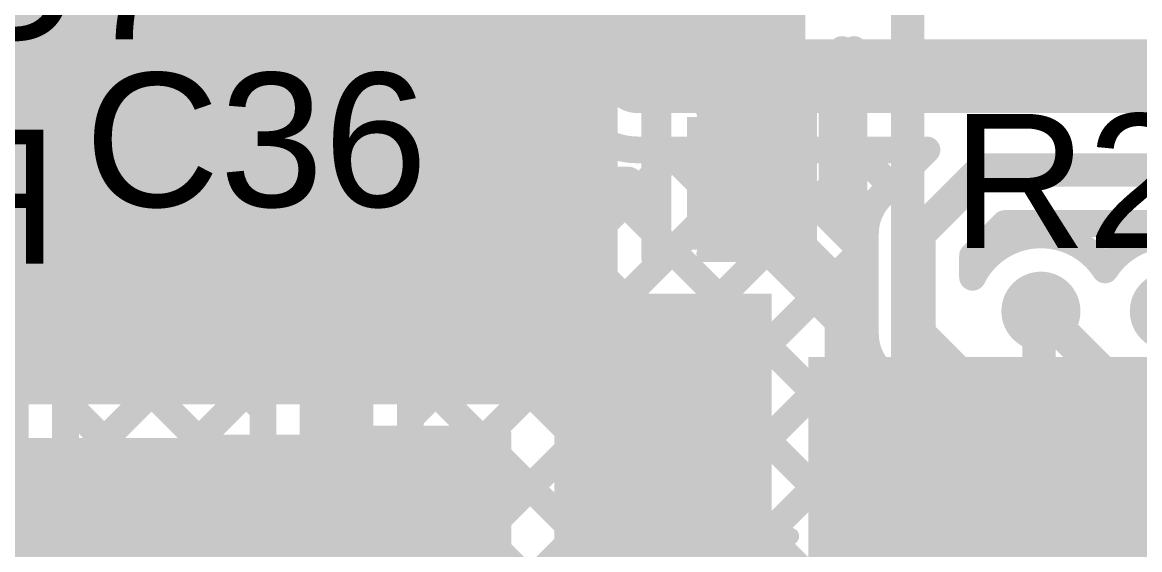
# Model space of a CAD drawing. Header units: millimetres. Extents: x -0.64 to 2.98, y -0.65 to 2.86.
# Drawn here: x 0.4061 to 0.7399, y 1.2955 to 1.4531 of the extents above; entities that cross this region are included whole.
import ezdxf

# ---------------------------------------------------------------- set-up
doc = ezdxf.new("R2010")
doc.units = ezdxf.units.MM
doc.header["$MEASUREMENT"] = 0
for name, color, linetype in [('BottomLayer', 5, 'Continuous'), ('BottomOverlay', 54, 'Continuous'), ('BottomSolder', 6, 'Continuous'), ('Mechanical2', 216, 'Continuous'), ('TopLayer', 1, 'Continuous'), ('TopOverlay', 2, 'Continuous'), ('TopPaste', 8, 'Continuous'), ('TopSolder', 216, 'Continuous'), ('ViaHoleLayer', 16, 'Continuous')]:
    doc.layers.add(name, color=color, linetype=linetype)
doc.styles.add('Arial', font='', dxfattribs={"height": 0.2})
doc.styles.get('Arial').set_extended_font_data('Arial')

# ---------------------------------------------------------------- blocks, each defined once
blk = doc.blocks.new('32TQFP_290')
at = {"layer": 'TopLayer'}
for points in [[(-0.0748, 0.09055), (-0.0748, 0.15354), (-0.06299, 0.15354), (-0.06299, 0.09055)], [(-0.05512, 0.09055), (-0.05512, 0.15354), (-0.04331, 0.15354), (-0.04331, 0.09055)], [(-0.03543, 0.09055), (-0.03543, 0.15354), (-0.02362, 0.15354), (-0.02362, 0.09055)], [(-0.01575, 0.09055), (-0.01575, 0.15354), (-0.00394, 0.15354), (-0.00394, 0.09055)], [(0.00394, 0.09055), (0.00394, 0.15354), (0.01575, 0.15354), (0.01575, 0.09055)], [(0.02362, 0.09055), (0.02362, 0.15354), (0.03543, 0.15354), (0.03543, 0.09055)], [(0.04331, 0.09055), (0.04331, 0.15354), (0.05512, 0.15354), (0.05512, 0.09055)], [(0.06299, 0.09055), (0.06299, 0.15354), (0.0748, 0.15354), (0.0748, 0.09055)], [(-0.15354, 0.0748), (-0.09055, 0.0748), (-0.09055, 0.06299), (-0.15354, 0.06299)], [(0.09055, 0.0748), (0.15354, 0.0748), (0.15354, 0.06299), (0.09055, 0.06299)], [(-0.15354, 0.05512), (-0.09055, 0.05512), (-0.09055, 0.04331), (-0.15354, 0.04331)], [(0.09055, 0.05512), (0.15354, 0.05512), (0.15354, 0.04331), (0.09055, 0.04331)], [(-0.15354, 0.03543), (-0.09055, 0.03543), (-0.09055, 0.02362), (-0.15354, 0.02362)], [(0.09055, 0.03543), (0.15354, 0.03543), (0.15354, 0.02362), (0.09055, 0.02362)], [(-0.15354, 0.01575), (-0.09055, 0.01575), (-0.09055, 0.00394), (-0.15354, 0.00394)], [(0.09055, 0.01575), (0.15354, 0.01575), (0.15354, 0.00394), (0.09055, 0.00394)], [(-0.15354, -0.00394), (-0.09055, -0.00394), (-0.09055, -0.01575), (-0.15354, -0.01575)], [(0.09055, -0.00394), (0.15354, -0.00394), (0.15354, -0.01575), (0.09055, -0.01575)], [(-0.15354, -0.02362), (-0.09055, -0.02362), (-0.09055, -0.03543), (-0.15354, -0.03543)], [(0.09055, -0.02362), (0.15354, -0.02362), (0.15354, -0.03543), (0.09055, -0.03543)], [(-0.15354, -0.04331), (-0.09055, -0.04331), (-0.09055, -0.05512), (-0.15354, -0.05512)], [(0.09055, -0.04331), (0.15354, -0.04331), (0.15354, -0.05512), (0.09055, -0.05512)], [(-0.15354, -0.06299), (-0.09055, -0.06299), (-0.09055, -0.0748), (-0.15354, -0.0748)], [(0.09055, -0.06299), (0.15354, -0.06299), (0.15354, -0.0748), (0.09055, -0.0748)], [(-0.06299, -0.09055), (-0.06299, -0.15354), (-0.0748, -0.15354), (-0.0748, -0.09055)], [(-0.04331, -0.09055), (-0.04331, -0.15354), (-0.05512, -0.15354), (-0.05512, -0.09055)], [(-0.02362, -0.09055), (-0.02362, -0.15354), (-0.03543, -0.15354), (-0.03543, -0.09055)], [(-0.00394, -0.09055), (-0.00394, -0.15354), (-0.01575, -0.15354), (-0.01575, -0.09055)], [(0.01575, -0.09055), (0.01575, -0.15354), (0.00394, -0.15354), (0.00394, -0.09055)], [(0.03543, -0.09055), (0.03543, -0.15354), (0.02362, -0.15354), (0.02362, -0.09055)], [(0.05512, -0.09055), (0.05512, -0.15354), (0.04331, -0.15354), (0.04331, -0.09055)], [(0.0748, -0.09055), (0.0748, -0.15354), (0.06299, -0.15354), (0.06299, -0.09055)]]:
    blk.add_hatch(color=1, dxfattribs=at).paths.add_polyline_path(points)
at = {"layer": 'TopPaste'}
for points in [[(-0.0748, 0.09055), (-0.0748, 0.15354), (-0.06299, 0.15354), (-0.06299, 0.09055)], [(-0.05512, 0.09055), (-0.05512, 0.15354), (-0.04331, 0.15354), (-0.04331, 0.09055)], [(-0.03543, 0.09055), (-0.03543, 0.15354), (-0.02362, 0.15354), (-0.02362, 0.09055)], [(-0.01575, 0.09055), (-0.01575, 0.15354), (-0.00394, 0.15354), (-0.00394, 0.09055)], [(0.00394, 0.09055), (0.00394, 0.15354), (0.01575, 0.15354), (0.01575, 0.09055)], [(0.02362, 0.09055), (0.02362, 0.15354), (0.03543, 0.15354), (0.03543, 0.09055)], [(0.04331, 0.09055), (0.04331, 0.15354), (0.05512, 0.15354), (0.05512, 0.09055)], [(0.06299, 0.09055), (0.06299, 0.15354), (0.0748, 0.15354), (0.0748, 0.09055)], [(-0.15354, 0.0748), (-0.09055, 0.0748), (-0.09055, 0.06299), (-0.15354, 0.06299)], [(0.09055, 0.0748), (0.15354, 0.0748), (0.15354, 0.06299), (0.09055, 0.06299)], [(-0.15354, 0.05512), (-0.09055, 0.05512), (-0.09055, 0.04331), (-0.15354, 0.04331)], [(0.09055, 0.05512), (0.15354, 0.05512), (0.15354, 0.04331), (0.09055, 0.04331)], [(-0.15354, 0.03543), (-0.09055, 0.03543), (-0.09055, 0.02362), (-0.15354, 0.02362)], [(0.09055, 0.03543), (0.15354, 0.03543), (0.15354, 0.02362), (0.09055, 0.02362)], [(-0.15354, 0.01575), (-0.09055, 0.01575), (-0.09055, 0.00394), (-0.15354, 0.00394)], [(0.09055, 0.01575), (0.15354, 0.01575), (0.15354, 0.00394), (0.09055, 0.00394)], [(-0.15354, -0.00394), (-0.09055, -0.00394), (-0.09055, -0.01575), (-0.15354, -0.01575)], [(0.09055, -0.00394), (0.15354, -0.00394), (0.15354, -0.01575), (0.09055, -0.01575)], [(-0.15354, -0.02362), (-0.09055, -0.02362), (-0.09055, -0.03543), (-0.15354, -0.03543)], [(0.09055, -0.02362), (0.15354, -0.02362), (0.15354, -0.03543), (0.09055, -0.03543)], [(-0.15354, -0.04331), (-0.09055, -0.04331), (-0.09055, -0.05512), (-0.15354, -0.05512)], [(0.09055, -0.04331), (0.15354, -0.04331), (0.15354, -0.05512), (0.09055, -0.05512)], [(-0.15354, -0.06299), (-0.09055, -0.06299), (-0.09055, -0.0748), (-0.15354, -0.0748)], [(0.09055, -0.06299), (0.15354, -0.06299), (0.15354, -0.0748), (0.09055, -0.0748)], [(-0.06299, -0.09055), (-0.06299, -0.15354), (-0.0748, -0.15354), (-0.0748, -0.09055)], [(-0.04331, -0.09055), (-0.04331, -0.15354), (-0.05512, -0.15354), (-0.05512, -0.09055)], [(-0.02362, -0.09055), (-0.02362, -0.15354), (-0.03543, -0.15354), (-0.03543, -0.09055)], [(-0.00394, -0.09055), (-0.00394, -0.15354), (-0.01575, -0.15354), (-0.01575, -0.09055)], [(0.01575, -0.09055), (0.01575, -0.15354), (0.00394, -0.15354), (0.00394, -0.09055)], [(0.03543, -0.09055), (0.03543, -0.15354), (0.02362, -0.15354), (0.02362, -0.09055)], [(0.05512, -0.09055), (0.05512, -0.15354), (0.04331, -0.15354), (0.04331, -0.09055)], [(0.0748, -0.09055), (0.0748, -0.15354), (0.06299, -0.15354), (0.06299, -0.09055)]]:
    blk.add_hatch(color=8, dxfattribs=at).paths.add_polyline_path(points)
at = {"layer": 'TopSolder'}
for points in [[(-0.0788, 0.08655), (-0.0788, 0.15754), (-0.05899, 0.15754), (-0.05899, 0.08655)], [(-0.05912, 0.08655), (-0.05912, 0.15754), (-0.03931, 0.15754), (-0.03931, 0.08655)], [(-0.03943, 0.08655), (-0.03943, 0.15754), (-0.01962, 0.15754), (-0.01962, 0.08655)], [(-0.01975, 0.08655), (-0.01975, 0.15754), (0.00006, 0.15754), (0.00006, 0.08655)], [(-0.00006, 0.08655), (-0.00006, 0.15754), (0.01975, 0.15754), (0.01975, 0.08655)], [(0.01962, 0.08655), (0.01962, 0.15754), (0.03943, 0.15754), (0.03943, 0.08655)], [(0.03931, 0.08655), (0.03931, 0.15754), (0.05912, 0.15754), (0.05912, 0.08655)], [(0.05899, 0.08655), (0.05899, 0.15754), (0.0788, 0.15754), (0.0788, 0.08655)], [(-0.15754, 0.0788), (-0.08655, 0.0788), (-0.08655, 0.05899), (-0.15754, 0.05899)], [(0.08655, 0.0788), (0.15754, 0.0788), (0.15754, 0.05899), (0.08655, 0.05899)], [(-0.15754, 0.05912), (-0.08655, 0.05912), (-0.08655, 0.03931), (-0.15754, 0.03931)], [(0.08655, 0.05912), (0.15754, 0.05912), (0.15754, 0.03931), (0.08655, 0.03931)], [(-0.15754, 0.03943), (-0.08655, 0.03943), (-0.08655, 0.01962), (-0.15754, 0.01962)], [(0.08655, 0.03943), (0.15754, 0.03943), (0.15754, 0.01962), (0.08655, 0.01962)], [(-0.15754, 0.01975), (-0.08655, 0.01975), (-0.08655, -0.00006), (-0.15754, -0.00006)], [(0.08655, 0.01975), (0.15754, 0.01975), (0.15754, -0.00006), (0.08655, -0.00006)], [(-0.15754, 0.00006), (-0.08655, 0.00006), (-0.08655, -0.01975), (-0.15754, -0.01975)], [(0.08655, 0.00006), (0.15754, 0.00006), (0.15754, -0.01975), (0.08655, -0.01975)], [(-0.15754, -0.01962), (-0.08655, -0.01962), (-0.08655, -0.03943), (-0.15754, -0.03943)], [(0.08655, -0.01962), (0.15754, -0.01962), (0.15754, -0.03943), (0.08655, -0.03943)], [(-0.15754, -0.03931), (-0.08655, -0.03931), (-0.08655, -0.05912), (-0.15754, -0.05912)], [(0.08655, -0.03931), (0.15754, -0.03931), (0.15754, -0.05912), (0.08655, -0.05912)], [(-0.15754, -0.05899), (-0.08655, -0.05899), (-0.08655, -0.0788), (-0.15754, -0.0788)], [(0.08655, -0.05899), (0.15754, -0.05899), (0.15754, -0.0788), (0.08655, -0.0788)], [(-0.05899, -0.08655), (-0.05899, -0.15754), (-0.0788, -0.15754), (-0.0788, -0.08655)], [(-0.03931, -0.08655), (-0.03931, -0.15754), (-0.05912, -0.15754), (-0.05912, -0.08655)], [(-0.01962, -0.08655), (-0.01962, -0.15754), (-0.03943, -0.15754), (-0.03943, -0.08655)], [(0.00006, -0.08655), (0.00006, -0.15754), (-0.01975, -0.15754), (-0.01975, -0.08655)], [(0.01975, -0.08655), (0.01975, -0.15754), (-0.00006, -0.15754), (-0.00006, -0.08655)], [(0.03943, -0.08655), (0.03943, -0.15754), (0.01962, -0.15754), (0.01962, -0.08655)], [(0.05912, -0.08655), (0.05912, -0.15754), (0.03931, -0.15754), (0.03931, -0.08655)], [(0.0788, -0.08655), (0.0788, -0.15754), (0.05899, -0.15754), (0.05899, -0.08655)]]:
    blk.add_hatch(color=216, dxfattribs=at).paths.add_polyline_path(points)
at = {"layer": 'TopOverlay', "const_width": 0.005}
for points in [[(-0.082, 0.106), (-0.104, 0.084)], [(0.082, 0.106), (0.104, 0.084)], [(-0.10894, -0.08494), (-0.08694, -0.10694)], [(0.10895, -0.08494), (0.08694, -0.10694)]]:
    blk.add_lwpolyline(points, dxfattribs=at)
at = {"layer": 'TopOverlay'}
for points, const_width in [([(-0.08325, 0.106, 1), (-0.08075, 0.106, 1)], 0.0025), ([(0.08075, 0.106, 1), (0.08325, 0.106, 1)], 0.0025), ([(-0.129, 0.089, 1), (-0.139, 0.089, 1)], 0.01), ([(-0.1415, 0.089, 1), (-0.1365, 0.089, 1)], 0.005), ([(-0.1315, 0.089, 1), (-0.1265, 0.089, 1)], 0.005), ([(-0.10525, 0.084, 1), (-0.10275, 0.084, 1)], 0.0025), ([(0.10275, 0.084, 1), (0.10525, 0.084, 1)], 0.0025), ([(-0.11019, -0.08494, 1), (-0.10769, -0.08494, 1)], 0.0025), ([(0.10769, -0.08494, 1), (0.1102, -0.08494, 1)], 0.0025), ([(-0.08819, -0.10694, 1), (-0.08569, -0.10694, 1)], 0.0025), ([(0.08569, -0.10694, 1), (0.08819, -0.10694, 1)], 0.0025)]:
    blk.add_lwpolyline(points, format="xyb", close=True, dxfattribs=dict(at, const_width=const_width))
blk = doc.blocks.new('SOLDER_BRIDGE_324')
at = {"layer": 'TopLayer'}
for points in [[(-0.045, -0.0175), (-0.045, 0.0175), (-0.015, 0.0175), (-0.015, -0.0175)], [(0.015, -0.0175), (0.015, 0.0175), (0.045, 0.0175), (0.045, -0.0175)]]:
    blk.add_hatch(color=1, dxfattribs=at).paths.add_polyline_path(points)
at = {"layer": 'TopPaste'}
for points in [[(-0.045, -0.0175), (-0.045, 0.0175), (-0.015, 0.0175), (-0.015, -0.0175)], [(0.015, -0.0175), (0.015, 0.0175), (0.045, 0.0175), (0.045, -0.0175)]]:
    blk.add_hatch(color=8, dxfattribs=at).paths.add_polyline_path(points)
at = {"layer": 'TopSolder'}
for points in [[(-0.049, -0.0215), (-0.049, 0.0215), (-0.011, 0.0215), (-0.011, -0.0215)], [(0.011, -0.0215), (0.011, 0.0215), (0.049, 0.0215), (0.049, -0.0215)]]:
    blk.add_hatch(color=216, dxfattribs=at).paths.add_polyline_path(points)
at = {"layer": 'TopOverlay', "const_width": 0.005}
for points in [[(-0.05, -0.022), (-0.05, 0.022)], [(0.05, 0.022), (-0.05, 0.022)], [(0.05, -0.022), (0.05, 0.022)], [(0.05, -0.022), (-0.05, -0.022)]]:
    blk.add_lwpolyline(points, dxfattribs=at)
at = {"layer": 'TopOverlay', "const_width": 0.0025}
for points in [[(-0.05125, 0.022, 1), (-0.04875, 0.022, 1)], [(-0.05125, 0.022, 1), (-0.04875, 0.022, 1)], [(0.04875, 0.022, 1), (0.05125, 0.022, 1)], [(0.04875, 0.022, 1), (0.05125, 0.022, 1)], [(-0.05125, -0.022, 1), (-0.04875, -0.022, 1)], [(-0.05125, -0.022, 1), (-0.04875, -0.022, 1)], [(0.04875, -0.022, 1), (0.05125, -0.022, 1)], [(0.04875, -0.022, 1), (0.05125, -0.022, 1)]]:
    blk.add_lwpolyline(points, format="xyb", close=True, dxfattribs=at)
blk = doc.blocks.new('C___0603_354')
at = {"layer": 'TopLayer'}
for points in [[(-0.015, 0.0175), (-0.015, -0.0175), (-0.045, -0.0175), (-0.045, 0.0175)], [(0.045, 0.0175), (0.045, -0.0175), (0.015, -0.0175), (0.015, 0.0175)]]:
    blk.add_hatch(color=1, dxfattribs=at).paths.add_polyline_path(points)
at = {"layer": 'TopPaste'}
for points in [[(-0.015, 0.0175), (-0.015, -0.0175), (-0.045, -0.0175), (-0.045, 0.0175)], [(0.045, 0.0175), (0.045, -0.0175), (0.015, -0.0175), (0.015, 0.0175)]]:
    blk.add_hatch(color=8, dxfattribs=at).paths.add_polyline_path(points)
at = {"layer": 'TopSolder'}
for points in [[(-0.01264, 0.01986), (-0.01264, -0.01986), (-0.04736, -0.01986), (-0.04736, 0.01986)], [(0.04736, 0.01986), (0.04736, -0.01986), (0.01264, -0.01986), (0.01264, 0.01986)]]:
    blk.add_hatch(color=216, dxfattribs=at).paths.add_polyline_path(points)
at = {"layer": 'TopOverlay', "const_width": 0.005}
for points in [[(-0.018, 0.021), (-0.049, 0.021)], [(-0.049, 0.021), (-0.049, -0.021)], [(0.049, 0.021), (0.018, 0.021)], [(0.049, 0.021), (0.049, -0.021)], [(-0.018, -0.021), (-0.049, -0.021)], [(0.049, -0.021), (0.018, -0.021)]]:
    blk.add_lwpolyline(points, dxfattribs=at)
at = {"layer": 'TopOverlay', "const_width": 0.0025}
for points in [[(-0.05025, 0.021, 1), (-0.04775, 0.021, 1)], [(-0.05025, 0.021, 1), (-0.04775, 0.021, 1)], [(-0.01925, 0.021, 1), (-0.01675, 0.021, 1)], [(0.01675, 0.021, 1), (0.01925, 0.021, 1)], [(0.04775, 0.021, 1), (0.05025, 0.021, 1)], [(0.04775, 0.021, 1), (0.05025, 0.021, 1)], [(-0.05025, -0.021, 1), (-0.04775, -0.021, 1)], [(-0.05025, -0.021, 1), (-0.04775, -0.021, 1)], [(-0.01925, -0.021, 1), (-0.01675, -0.021, 1)], [(0.01675, -0.021, 1), (0.01925, -0.021, 1)], [(0.04775, -0.021, 1), (0.05025, -0.021, 1)], [(0.04775, -0.021, 1), (0.05025, -0.021, 1)]]:
    blk.add_lwpolyline(points, format="xyb", close=True, dxfattribs=at)
blk = doc.blocks.new('CAP_0603_356')
at = {"layer": 'TopLayer'}
for points in [[(-0.015, 0.0175), (-0.015, -0.0175), (-0.045, -0.0175), (-0.045, 0.0175)], [(0.045, 0.0175), (0.045, -0.0175), (0.015, -0.0175), (0.015, 0.0175)]]:
    blk.add_hatch(color=1, dxfattribs=at).paths.add_polyline_path(points)
at = {"layer": 'TopPaste'}
for points in [[(-0.015, 0.0175), (-0.015, -0.0175), (-0.045, -0.0175), (-0.045, 0.0175)], [(0.045, 0.0175), (0.045, -0.0175), (0.015, -0.0175), (0.015, 0.0175)]]:
    blk.add_hatch(color=8, dxfattribs=at).paths.add_polyline_path(points)
at = {"layer": 'TopSolder'}
for points in [[(-0.01264, 0.01986), (-0.01264, -0.01986), (-0.04736, -0.01986), (-0.04736, 0.01986)], [(0.04736, 0.01986), (0.04736, -0.01986), (0.01264, -0.01986), (0.01264, 0.01986)]]:
    blk.add_hatch(color=216, dxfattribs=at).paths.add_polyline_path(points)
at = {"layer": 'TopOverlay', "const_width": 0.005}
for points in [[(-0.049, 0.021), (-0.018, 0.021)], [(-0.049, 0.021), (-0.049, -0.021)], [(0.018, 0.021), (0.049, 0.021)], [(0.049, 0.021), (0.049, -0.021)], [(-0.049, -0.021), (-0.018, -0.021)], [(0.018, -0.021), (0.049, -0.021)]]:
    blk.add_lwpolyline(points, dxfattribs=at)
at = {"layer": 'TopOverlay', "const_width": 0.0025}
for points in [[(-0.05025, 0.021, 1), (-0.04775, 0.021, 1)], [(-0.05025, 0.021, 1), (-0.04775, 0.021, 1)], [(-0.01925, 0.021, 1), (-0.01675, 0.021, 1)], [(0.01675, 0.021, 1), (0.01925, 0.021, 1)], [(0.04775, 0.021, 1), (0.05025, 0.021, 1)], [(0.04775, 0.021, 1), (0.05025, 0.021, 1)], [(-0.05025, -0.021, 1), (-0.04775, -0.021, 1)], [(-0.05025, -0.021, 1), (-0.04775, -0.021, 1)], [(-0.01925, -0.021, 1), (-0.01675, -0.021, 1)], [(0.01675, -0.021, 1), (0.01925, -0.021, 1)], [(0.04775, -0.021, 1), (0.05025, -0.021, 1)], [(0.04775, -0.021, 1), (0.05025, -0.021, 1)]]:
    blk.add_lwpolyline(points, format="xyb", close=True, dxfattribs=at)
blk = doc.blocks.new('CAP_0402_358')
at = {"layer": 'TopLayer'}
for points in [[(-0.0275, -0.0125), (-0.0275, 0.0125), (-0.0095, 0.0125), (-0.0095, -0.0125)], [(0.0095, -0.0125), (0.0095, 0.0125), (0.0275, 0.0125), (0.0275, -0.0125)]]:
    blk.add_hatch(color=1, dxfattribs=at).paths.add_polyline_path(points)
at = {"layer": 'TopPaste'}
for points in [[(-0.0275, -0.0125), (-0.0275, 0.0125), (-0.0095, 0.0125), (-0.0095, -0.0125)], [(0.0095, -0.0125), (0.0095, 0.0125), (0.0275, 0.0125), (0.0275, -0.0125)]]:
    blk.add_hatch(color=8, dxfattribs=at).paths.add_polyline_path(points)
at = {"layer": 'TopSolder'}
for points in [[(-0.02986, -0.01486), (-0.02986, 0.01486), (-0.00714, 0.01486), (-0.00714, -0.01486)], [(0.00714, -0.01486), (0.00714, 0.01486), (0.02986, 0.01486), (0.02986, -0.01486)]]:
    blk.add_hatch(color=216, dxfattribs=at).paths.add_polyline_path(points)
at = {"layer": 'TopOverlay', "const_width": 0.005}
for points in [[(-0.031, 0.016), (-0.031, -0.016)], [(-0.031, 0.016), (-0.011, 0.016)], [(0.011, 0.016), (0.031, 0.016)], [(0.031, 0.016), (0.031, -0.016)], [(-0.031, -0.016), (-0.011, -0.016)], [(0.011, -0.016), (0.031, -0.016)]]:
    blk.add_lwpolyline(points, dxfattribs=at)
at = {"layer": 'TopOverlay', "const_width": 0.0025}
for points in [[(-0.03225, 0.016, 1), (-0.02975, 0.016, 1)], [(-0.03225, 0.016, 1), (-0.02975, 0.016, 1)], [(-0.01225, 0.016, 1), (-0.00975, 0.016, 1)], [(0.00975, 0.016, 1), (0.01225, 0.016, 1)], [(0.02975, 0.016, 1), (0.03225, 0.016, 1)], [(0.02975, 0.016, 1), (0.03225, 0.016, 1)], [(-0.03225, -0.016, 1), (-0.02975, -0.016, 1)], [(-0.03225, -0.016, 1), (-0.02975, -0.016, 1)], [(-0.01225, -0.016, 1), (-0.00975, -0.016, 1)], [(0.00975, -0.016, 1), (0.01225, -0.016, 1)], [(0.02975, -0.016, 1), (0.03225, -0.016, 1)], [(0.02975, -0.016, 1), (0.03225, -0.016, 1)]]:
    blk.add_lwpolyline(points, format="xyb", close=True, dxfattribs=at)

msp = doc.modelspace()

# ---------------------------------------------------------------- hatches: boundary and pattern name
at = {"layer": 'BottomLayer'}
h = msp.add_hatch(color=5, dxfattribs=at)
edge = h.paths.add_edge_path()
edge.add_arc((0.71043, 1.3668), 0.01181, 0, 360)
h = msp.add_hatch(color=5, dxfattribs=at)
edge = h.paths.add_edge_path()
edge.add_arc((0.7488, 1.3668), 0.01181, 0, 360)
h = msp.add_hatch(color=5, dxfattribs=at)
edge = h.paths.add_edge_path()
edge.add_arc((0.5, 1.31), 0.01181, 0, 360)
at = {"layer": 'BottomSolder'}
h = msp.add_hatch(color=6, dxfattribs=at)
edge = h.paths.add_edge_path()
edge.add_arc((0.71043, 1.3668), 0.00791, 0, 360)
h = msp.add_hatch(color=6, dxfattribs=at)
edge = h.paths.add_edge_path()
edge.add_arc((0.5, 1.31), 0.00791, 0, 360)
at = {"layer": 'TopLayer'}
for points in [[(0.405, 1.339), (0.584, 1.339), (0.584, 1.575), (0.405, 1.575)], [(0.568, 1.447), (0.64, 1.447), (0.64, 1.523), (0.568, 1.523)], [(0.565, 1.258), (0.63, 1.258), (0.63, 1.372), (0.565, 1.372)], [(0.407, 1.291), (0.547, 1.291), (0.547, 1.32894), (0.407, 1.32894)]]:
    msp.add_hatch(color=1, dxfattribs=at).paths.add_polyline_path(points)
h = msp.add_hatch(color=1, dxfattribs=at)
edge = h.paths.add_edge_path()
edge.add_arc((0.71043, 1.3668), 0.01181, 0, 360)
h = msp.add_hatch(color=1, dxfattribs=at)
edge = h.paths.add_edge_path()
edge.add_arc((0.7488, 1.3668), 0.01181, 0, 360)
h = msp.add_hatch(color=1, dxfattribs=at)
edge = h.paths.add_edge_path()
edge.add_arc((0.5, 1.31), 0.01181, 0, 360)
at = {"layer": 'TopSolder'}
h = msp.add_hatch(color=216, dxfattribs=at)
edge = h.paths.add_edge_path()
edge.add_arc((0.71043, 1.3668), 0.00791, 0, 360)
h = msp.add_hatch(color=216, dxfattribs=at)
edge = h.paths.add_edge_path()
edge.add_arc((0.5, 1.31), 0.00791, 0, 360)
at = {"layer": 'ViaHoleLayer'}
h = msp.add_hatch(color=16, dxfattribs=at)
edge = h.paths.add_edge_path()
edge.add_arc((0.71043, 1.3668), 0.00591, 0, 360)
h = msp.add_hatch(color=16, dxfattribs=at)
edge = h.paths.add_edge_path()
edge.add_arc((0.5, 1.31), 0.00591, 0, 360)

# ---------------------------------------------------------------- linework, layer by layer
at = {"layer": 'BottomLayer'}
for points, const_width in [([(0.403, 1.22928), (0.403, 2.131)], 0.01), ([(0.419, 1.23591), (0.419, 2.131)], 0.008), ([(0.5, 1.31), (0.5, 1.67581)], 0.022), ([(0.478, 1.31603), (0.478, 1.67581)], 0.008), ([(0.522, 1.31603), (0.522, 1.6667)], 0.008), ([(0.419, 1.50955), (0.478, 1.45055)], 0.008), ([(0.419, 1.42991), (0.478, 1.48891)], 0.008), ([(0.419, 1.48127), (0.478, 1.42227)], 0.008), ([(0.56, 1.467), (0.59, 1.437)], 0.022), ([(0.522, 1.44806), (0.53817, 1.46423)], 0.008), ([(0.522, 1.46312), (0.67416, 1.31096)], 0.008), ([(0.419, 1.40163), (0.478, 1.46063)], 0.008), ([(0.419, 1.45298), (0.478, 1.39398)], 0.008), ([(0.54448, 1.4514), (0.5744, 1.42148)], 0.008), ([(0.522, 1.41977), (0.54906, 1.44683)], 0.008), ([(0.59, 1.437), (0.778, 1.437)], 0.022), ([(0.522, 1.43484), (0.67299, 1.28385)], 0.008), ([(0.419, 1.37334), (0.478, 1.43234)], 0.008), ([(0.522, 1.39149), (0.5632, 1.43269)], 0.008), ([(0.419, 1.4247), (0.478, 1.3657)], 0.008), ([(0.522, 1.3632), (0.57761, 1.41882)], 0.008), ([(0.49981, 1.25616), (0.65865, 1.415)], 0.008), ([(0.522, 1.33492), (0.60208, 1.415)], 0.008), ([(0.52265, 1.30728), (0.63036, 1.415)], 0.008), ([(0.59, 1.415), (0.67637, 1.415)], 0.008), ([(0.5984, 1.415), (0.65902, 1.35439)], 0.008), ([(0.62669, 1.415), (0.658, 1.38369)], 0.008), ([(0.65497, 1.415), (0.66567, 1.4043)], 0.008), ([(0.6627, 1.40133), (0.67637, 1.415)], 0.008), ([(0.674, 1.39), (0.693, 1.409)], 0.01), ([(0.693, 1.409), (0.79, 1.409)], 0.01), ([(0.522, 1.40655), (0.66961, 1.25894)], 0.008), ([(0.419, 1.34506), (0.478, 1.40406)], 0.008), ([(0.419, 1.39641), (0.478, 1.33741)], 0.008), ([(0.69, 1.38337), (0.69963, 1.393)], 0.008), ([(0.69963, 1.393), (0.79, 1.393)], 0.008), ([(0.71711, 1.38861), (0.7215, 1.393)], 0.008), ([(0.73354, 1.393), (0.7391, 1.38744)], 0.008), ([(0.658, 1.36), (0.658, 1.39)], 0.008), ([(0.674, 1.36), (0.674, 1.39)], 0.01), ([(0.52809, 1.25616), (0.658, 1.38607)], 0.008), ([(0.69, 1.37694), (0.69, 1.38337)], 0.008), ([(0.522, 1.37827), (0.64411, 1.25616)], 0.008), ([(0.419, 1.31677), (0.478, 1.37577)], 0.008), ([(0.419, 1.36813), (0.47719, 1.30994)], 0.008), ([(0.71043, 1.3668), (0.78359, 1.29365)], 0.01), ([(0.674, 1.36), (0.69016, 1.34384)], 0.01), ([(0.55638, 1.25616), (0.65814, 1.35792)], 0.008), ([(0.522, 1.34998), (0.61582, 1.25616)], 0.008), ([(0.6627, 1.34867), (0.67416, 1.33721)], 0.008), ([(0.419, 1.28849), (0.478, 1.34749)], 0.008), ([(0.69016, 1.26884), (0.69016, 1.34384)], 0.01), ([(0.58466, 1.25616), (0.66994, 1.34144)], 0.008), ([(0.419, 1.33985), (0.50269, 1.25616)], 0.008), ([(0.67416, 1.28509), (0.67416, 1.33721)], 0.008), ([(0.522, 1.3217), (0.58754, 1.25616)], 0.008), ([(0.419, 1.2602), (0.478, 1.3192)], 0.008), ([(0.61294, 1.25616), (0.67416, 1.31738)], 0.008), ([(0.419, 1.31156), (0.47013, 1.26043)], 0.008), ([(0.421, 1.23392), (0.48248, 1.2954)], 0.008), ([(0.51861, 1.29681), (0.55926, 1.25616)], 0.008)]:
    msp.add_lwpolyline(points, dxfattribs=dict(at, const_width=const_width))
at = {"layer": 'BottomLayer', "const_width": 0.008}
for points in [[(0.54444, 1.45144, -0.198912), (0.538, 1.467)], [(0.54448, 1.4514, -0.199566), (0.538, 1.467)], [(0.59, 1.415, -0.199566), (0.5744, 1.42148)], [(0.59, 1.415, -0.198912), (0.57444, 1.42144)], [(0.658, 1.39, -0.199231), (0.6627, 1.40133)], [(0.658, 1.39, -0.198912), (0.66269, 1.40131)], [(0.69, 1.37694, -0.582296), (0.72962, 1.37914)], [(0.72962, 1.37914, -0.727007), (0.77158, 1.36807)], [(0.66269, 1.34869, -0.198912), (0.658, 1.36)], [(0.6627, 1.34867, -0.199231), (0.658, 1.36)], [(0.52281, 1.31, -1.143538), (0.478, 1.31603)], [(0.522, 1.31603, -0.066963), (0.52281, 1.31)]]:
    msp.add_lwpolyline(points, format="xyb", dxfattribs=at)
at = {"layer": 'BottomLayer'}
for points, const_width in [([(0.417, 1.45298, 1), (0.421, 1.45298, 1)], 0.004), ([(0.476, 1.45055, 1), (0.48, 1.45055, 1)], 0.004), ([(0.54244, 1.45144, 1), (0.54644, 1.45144, 1)], 0.004), ([(0.54248, 1.4514, 1), (0.54648, 1.4514, 1)], 0.004), ([(0.54248, 1.4514, 1), (0.54648, 1.4514, 1)], 0.004), ([(0.52, 1.44806, 1), (0.524, 1.44806, 1)], 0.004), ([(0.54706, 1.44683, 1), (0.55106, 1.44683, 1)], 0.004), ([(0.5845, 1.437, 1), (0.5955, 1.437, 1)], 0.011), ([(0.5845, 1.437, 1), (0.5955, 1.437, 1)], 0.011), ([(0.52, 1.43484, 1), (0.524, 1.43484, 1)], 0.004), ([(0.476, 1.43234, 1), (0.48, 1.43234, 1)], 0.004), ([(0.5612, 1.43269, 1), (0.5652, 1.43269, 1)], 0.004), ([(0.417, 1.42991, 1), (0.421, 1.42991, 1)], 0.004), ([(0.417, 1.4247, 1), (0.421, 1.4247, 1)], 0.004), ([(0.476, 1.42227, 1), (0.48, 1.42227, 1)], 0.004), ([(0.5724, 1.42148, 1), (0.5764, 1.42148, 1)], 0.004), ([(0.5724, 1.42148, 1), (0.5764, 1.42148, 1)], 0.004), ([(0.52, 1.41977, 1), (0.524, 1.41977, 1)], 0.004), ([(0.57244, 1.42144, 1), (0.57644, 1.42144, 1)], 0.004), ([(0.57561, 1.41882, 1), (0.57961, 1.41882, 1)], 0.004), ([(0.588, 1.415, 1), (0.592, 1.415, 1)], 0.004), ([(0.588, 1.415, 1), (0.592, 1.415, 1)], 0.004), ([(0.588, 1.415, 1), (0.592, 1.415, 1)], 0.004), ([(0.5964, 1.415, 1), (0.6004, 1.415, 1)], 0.004), ([(0.60008, 1.415, 1), (0.60408, 1.415, 1)], 0.004), ([(0.62469, 1.415, 1), (0.62869, 1.415, 1)], 0.004), ([(0.62836, 1.415, 1), (0.63236, 1.415, 1)], 0.004), ([(0.65297, 1.415, 1), (0.65697, 1.415, 1)], 0.004), ([(0.65665, 1.415, 1), (0.66065, 1.415, 1)], 0.004), ([(0.67437, 1.415, 1), (0.67837, 1.415, 1)], 0.004), ([(0.67437, 1.415, 1), (0.67837, 1.415, 1)], 0.004), ([(0.6905, 1.409, 1), (0.6955, 1.409, 1)], 0.005), ([(0.6905, 1.409, 1), (0.6955, 1.409, 1)], 0.005), ([(0.52, 1.40655, 1), (0.524, 1.40655, 1)], 0.004), ([(0.417, 1.40163, 1), (0.421, 1.40163, 1)], 0.004), ([(0.476, 1.40406, 1), (0.48, 1.40406, 1)], 0.004), ([(0.66367, 1.4043, 1), (0.66767, 1.4043, 1)], 0.004), ([(0.66069, 1.40131, 1), (0.66469, 1.40131, 1)], 0.004), ([(0.6607, 1.40133, 1), (0.6647, 1.40133, 1)], 0.004), ([(0.6607, 1.40133, 1), (0.6647, 1.40133, 1)], 0.004), ([(0.417, 1.39641, 1), (0.421, 1.39641, 1)], 0.004), ([(0.476, 1.39398, 1), (0.48, 1.39398, 1)], 0.004), ([(0.52, 1.39149, 1), (0.524, 1.39149, 1)], 0.004), ([(0.69763, 1.393, 1), (0.70163, 1.393, 1)], 0.004), ([(0.69763, 1.393, 1), (0.70163, 1.393, 1)], 0.004), ([(0.7195, 1.393, 1), (0.7235, 1.393, 1)], 0.004), ([(0.73154, 1.393, 1), (0.73554, 1.393, 1)], 0.004), ([(0.656, 1.39, 1), (0.66, 1.39, 1)], 0.004), ([(0.656, 1.39, 1), (0.66, 1.39, 1)], 0.004), ([(0.656, 1.39, 1), (0.66, 1.39, 1)], 0.004), ([(0.6715, 1.39, 1), (0.6765, 1.39, 1)], 0.005), ([(0.6715, 1.39, 1), (0.6765, 1.39, 1)], 0.005), ([(0.71511, 1.38861, 1), (0.71911, 1.38861, 1)], 0.004), ([(0.656, 1.38607, 1), (0.66, 1.38607, 1)], 0.004), ([(0.7371, 1.38744, 1), (0.7411, 1.38744, 1)], 0.004), ([(0.656, 1.38369, 1), (0.66, 1.38369, 1)], 0.004), ([(0.688, 1.38337, 1), (0.692, 1.38337, 1)], 0.004), ([(0.688, 1.38337, 1), (0.692, 1.38337, 1)], 0.004), ([(0.52, 1.37827, 1), (0.524, 1.37827, 1)], 0.004), ([(0.72762, 1.37914, 1), (0.73162, 1.37914, 1)], 0.004), ([(0.72762, 1.37914, 1), (0.73162, 1.37914, 1)], 0.004), ([(0.476, 1.37577, 1), (0.48, 1.37577, 1)], 0.004), ([(0.688, 1.37694, 1), (0.692, 1.37694, 1)], 0.004), ([(0.688, 1.37694, 1), (0.692, 1.37694, 1)], 0.004), ([(0.417, 1.37334, 1), (0.421, 1.37334, 1)], 0.004), ([(0.417, 1.36813, 1), (0.421, 1.36813, 1)], 0.004), ([(0.476, 1.3657, 1), (0.48, 1.3657, 1)], 0.004), ([(0.70793, 1.3668, 1), (0.71293, 1.3668, 1)], 0.005), ([(0.52, 1.3632, 1), (0.524, 1.3632, 1)], 0.004), ([(0.656, 1.36, 1), (0.66, 1.36, 1)], 0.004), ([(0.656, 1.36, 1), (0.66, 1.36, 1)], 0.004), ([(0.656, 1.36, 1), (0.66, 1.36, 1)], 0.004), ([(0.6715, 1.36, 1), (0.6765, 1.36, 1)], 0.005), ([(0.6715, 1.36, 1), (0.6765, 1.36, 1)], 0.005), ([(0.65614, 1.35792, 1), (0.66014, 1.35792, 1)], 0.004), ([(0.65702, 1.35439, 1), (0.66102, 1.35439, 1)], 0.004), ([(0.52, 1.34998, 1), (0.524, 1.34998, 1)], 0.004), ([(0.66069, 1.34869, 1), (0.66469, 1.34869, 1)], 0.004), ([(0.6607, 1.34867, 1), (0.6647, 1.34867, 1)], 0.004), ([(0.6607, 1.34867, 1), (0.6647, 1.34867, 1)], 0.004), ([(0.417, 1.34506, 1), (0.421, 1.34506, 1)], 0.004), ([(0.476, 1.34749, 1), (0.48, 1.34749, 1)], 0.004), ([(0.68766, 1.34384, 1), (0.69266, 1.34384, 1)], 0.005), ([(0.68766, 1.34384, 1), (0.69266, 1.34384, 1)], 0.005), ([(0.66794, 1.34144, 1), (0.67194, 1.34144, 1)], 0.004), ([(0.417, 1.33985, 1), (0.421, 1.33985, 1)], 0.004), ([(0.476, 1.33741, 1), (0.48, 1.33741, 1)], 0.004), ([(0.52, 1.33492, 1), (0.524, 1.33492, 1)], 0.004), ([(0.67216, 1.33721, 1), (0.67616, 1.33721, 1)], 0.004), ([(0.67216, 1.33721, 1), (0.67616, 1.33721, 1)], 0.004), ([(0.52, 1.3217, 1), (0.524, 1.3217, 1)], 0.004), ([(0.476, 1.3192, 1), (0.48, 1.3192, 1)], 0.004), ([(0.417, 1.31677, 1), (0.421, 1.31677, 1)], 0.004), ([(0.476, 1.31603, 1), (0.48, 1.31603, 1)], 0.004), ([(0.476, 1.31603, 1), (0.48, 1.31603, 1)], 0.004), ([(0.4945, 1.31, 1), (0.5055, 1.31, 1)], 0.011), ([(0.52, 1.31603, 1), (0.524, 1.31603, 1)], 0.004), ([(0.52, 1.31603, 1), (0.524, 1.31603, 1)], 0.004), ([(0.67216, 1.31738, 1), (0.67616, 1.31738, 1)], 0.004), ([(0.417, 1.31156, 1), (0.421, 1.31156, 1)], 0.004), ([(0.47519, 1.30994, 1), (0.47919, 1.30994, 1)], 0.004), ([(0.52081, 1.31, 1), (0.52481, 1.31, 1)], 0.004), ([(0.52081, 1.31, 1), (0.52481, 1.31, 1)], 0.004), ([(0.67216, 1.31096, 1), (0.67616, 1.31096, 1)], 0.004), ([(0.52065, 1.30728, 1), (0.52465, 1.30728, 1)], 0.004), ([(0.48048, 1.2954, 1), (0.48448, 1.2954, 1)], 0.004), ([(0.51661, 1.29681, 1), (0.52061, 1.29681, 1)], 0.004)]:
    msp.add_lwpolyline(points, format="xyb", close=True, dxfattribs=dict(at, const_width=const_width))
at = {"layer": 'Mechanical2', "const_width": 0.01}
msp.add_lwpolyline([(1.75783, 2.80917, -6.230382), (0.64896, 2.81029)], format="xyb", dxfattribs=at)
at = {"layer": 'TopLayer'}
for points, const_width in [([(0.67059, 1.31772), (0.67059, 1.46396)], 0.01), ([(0.651, 1.436), (0.651, 1.445)], 0.008), ([(0.65459, 1.39253), (0.65459, 1.445)], 0.008), ([(0.648, 1.43264), (0.65459, 1.43923)], 0.008), ([(0.595, 1.436), (0.651, 1.436)], 0.008), ([(0.595, 1.383), (0.595, 1.436)], 0.008), ([(0.596, 1.383), (0.596, 1.4335)], 0.008), ([(0.596, 1.4335), (0.648, 1.4335)], 0.008), ([(0.648, 1.39913), (0.648, 1.4335)], 0.008), ([(0.648, 1.42197), (0.65459, 1.41538)], 0.008), ([(0.648, 1.40435), (0.65459, 1.41095)], 0.008), ([(0.562, 1.405), (0.587, 1.405)], 0.01), ([(0.622, 1.4025), (0.622, 1.405)], 0.008), ([(0.622, 1.4025), (0.65079, 1.37371)], 0.01), ([(0.648, 1.39913), (0.65459, 1.39253)], 0.008), ([(0.65079, 1.31761), (0.65079, 1.37371)], 0.01), ([(0.70985, 1.31761), (0.70985, 1.36638)], 0.01), ([(0.31195, 1.351), (0.41, 1.351)], 0.022), ([(0.59764, 1.26446), (0.59764, 1.32536)], 0.012), ([(0.24197, 1.30997), (0.40872, 1.30997)], 0.025), ([(0.40872, 1.30997), (0.41275, 1.314)], 0.022), ([(0.41275, 1.314), (0.41969, 1.30706)], 0.022), ([(0.69016, 1.26884), (0.69016, 1.31761)], 0.01), ([(0.72863, 1.3167), (0.72953, 1.31761)], 0.01), ([(0.67048, 1.31761), (0.67059, 1.31772)], 0.008), ([(0.72963, 1.26884), (0.72963, 1.3167)], 0.01)]:
    msp.add_lwpolyline(points, dxfattribs=dict(at, const_width=const_width))
for points, const_width in [([(0.649, 1.445, 1), (0.653, 1.445, 1)], 0.004), ([(0.65259, 1.445, 1), (0.65659, 1.445, 1)], 0.004), ([(0.65259, 1.43923, 1), (0.65659, 1.43923, 1)], 0.004), ([(0.593, 1.436, 1), (0.597, 1.436, 1)], 0.004), ([(0.593, 1.436, 1), (0.597, 1.436, 1)], 0.004), ([(0.649, 1.436, 1), (0.653, 1.436, 1)], 0.004), ([(0.649, 1.436, 1), (0.653, 1.436, 1)], 0.004), ([(0.594, 1.4335, 1), (0.598, 1.4335, 1)], 0.004), ([(0.594, 1.4335, 1), (0.598, 1.4335, 1)], 0.004), ([(0.646, 1.4335, 1), (0.65, 1.4335, 1)], 0.004), ([(0.646, 1.4335, 1), (0.65, 1.4335, 1)], 0.004), ([(0.646, 1.43264, 1), (0.65, 1.43264, 1)], 0.004), ([(0.646, 1.42197, 1), (0.65, 1.42197, 1)], 0.004), ([(0.65259, 1.41538, 1), (0.65659, 1.41538, 1)], 0.004), ([(0.65259, 1.41095, 1), (0.65659, 1.41095, 1)], 0.004), ([(0.5595, 1.405, 1), (0.5645, 1.405, 1)], 0.005), ([(0.5845, 1.405, 1), (0.5895, 1.405, 1)], 0.005), ([(0.62, 1.405, 1), (0.624, 1.405, 1)], 0.004), ([(0.6195, 1.4025, 1), (0.6245, 1.4025, 1)], 0.005), ([(0.62, 1.4025, 1), (0.624, 1.4025, 1)], 0.004), ([(0.646, 1.40435, 1), (0.65, 1.40435, 1)], 0.004), ([(0.646, 1.39913, 1), (0.65, 1.39913, 1)], 0.004), ([(0.646, 1.39913, 1), (0.65, 1.39913, 1)], 0.004), ([(0.65259, 1.39253, 1), (0.65659, 1.39253, 1)], 0.004), ([(0.65259, 1.39253, 1), (0.65659, 1.39253, 1)], 0.004), ([(0.593, 1.383, 1), (0.597, 1.383, 1)], 0.004), ([(0.594, 1.383, 1), (0.598, 1.383, 1)], 0.004), ([(0.64829, 1.37371, 1), (0.65329, 1.37371, 1)], 0.005), ([(0.64829, 1.37371, 1), (0.65329, 1.37371, 1)], 0.005), ([(0.70735, 1.36638, 1), (0.71235, 1.36638, 1)], 0.005), ([(0.4045, 1.351, 1), (0.4155, 1.351, 1)], 0.011), ([(0.59464, 1.32536, 1), (0.60064, 1.32536, 1)], 0.006), ([(0.40247, 1.30997, 1), (0.41497, 1.30997, 1)], 0.0125), ([(0.40725, 1.314, 1), (0.41825, 1.314, 1)], 0.011), ([(0.40725, 1.314, 1), (0.41825, 1.314, 1)], 0.011), ([(0.64829, 1.31761, 1), (0.65329, 1.31761, 1)], 0.005), ([(0.66809, 1.31772, 1), (0.67309, 1.31772, 1)], 0.005), ([(0.68766, 1.31761, 1), (0.69266, 1.31761, 1)], 0.005), ([(0.70735, 1.31761, 1), (0.71235, 1.31761, 1)], 0.005), ([(0.72703, 1.31761, 1), (0.73203, 1.31761, 1)], 0.005), ([(0.40322, 1.30997, 1), (0.41422, 1.30997, 1)], 0.011), ([(0.66848, 1.31761, 1), (0.67248, 1.31761, 1)], 0.004), ([(0.66859, 1.31772, 1), (0.67259, 1.31772, 1)], 0.004), ([(0.72613, 1.3167, 1), (0.73113, 1.3167, 1)], 0.005), ([(0.72713, 1.3167, 1), (0.73213, 1.3167, 1)], 0.005), ([(0.41419, 1.30706, 1), (0.42519, 1.30706, 1)], 0.011)]:
    msp.add_lwpolyline(points, format="xyb", close=True, dxfattribs=dict(at, const_width=const_width))

# ---------------------------------------------------------------- block references
for name, p, rotation in [('C___0603_354', (0.592, 1.405), 180), ('CAP_0603_356', (0.42969, 1.33706), 90), ('CAP_0402_358', (0.47569, 1.33706), 90), ('32TQFP_290', (0.71969, 1.19556), 90), ('SOLDER_BRIDGE_324', (0.52769, 1.28006), 270)]:
    msp.add_blockref(name, p, dxfattribs=dict(rotation=rotation))

# ---------------------------------------------------------------- texts
at = {"layer": 'BottomOverlay', "style": 'Arial', "text_generation_flag": 2}
msp.add_text('R13', height=0.04, dxfattribs=at).set_placement((0.41698, 1.38101))
at = {"layer": 'TopOverlay', "style": 'Arial'}
for s, p in [('U7', (0.38368, 1.44801)), ('C36', (0.42468, 1.39801)), ('R2', (0.68377, 1.38573))]:
    msp.add_text(s, height=0.04, dxfattribs=at).set_placement(p)
msp.add_text('*', height=0.06, rotation=90, dxfattribs=at).set_placement((0.5054, 1.28106))

doc.saveas('drawing.dxf')
